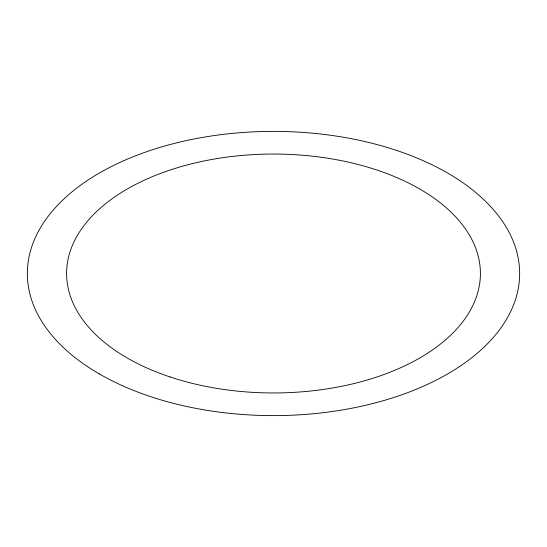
<?xml version="1.0" encoding="UTF-8"?>
<svg xmlns="http://www.w3.org/2000/svg" width="547" height="547" viewBox="0 0 547 547"><rect width="100%" height="100%" fill="white"/><g stroke="black" fill="none" stroke-linecap="round" stroke-linejoin="round"><path stroke-width="0.82" d="M99.445 373.991A246.15 142.111 0 0 0 511.26 310.279A246.15 142.111 0 0 0 209.795 136.23A246.15 142.111 0 0 0 99.445 373.991M170.049 376.951A206.91 119.458 0 0 0 480.41 273.5A206.91 119.458 0 0 0 170.049 170.049A206.91 119.458 0 0 0 170.049 376.951"/></g></svg>
